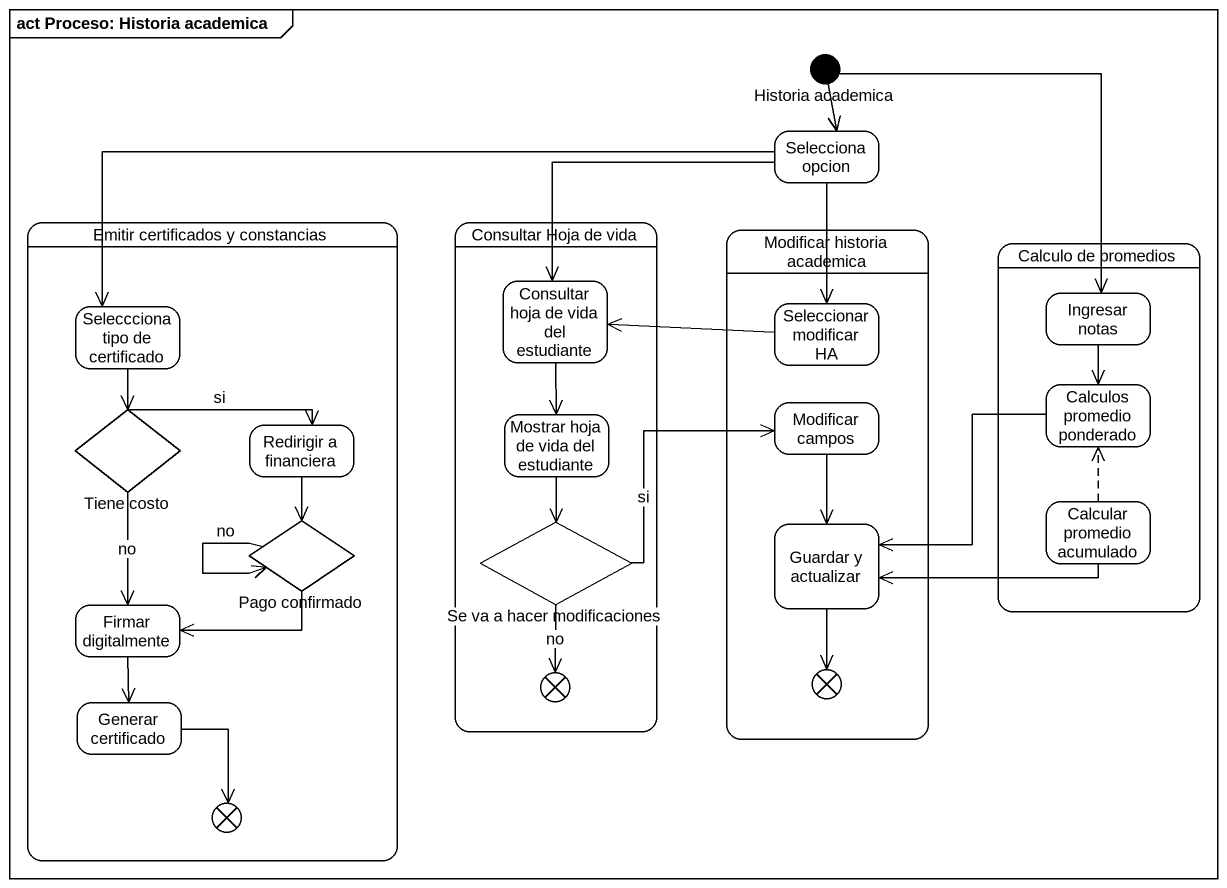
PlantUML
@startuml
mainframe act Proceso: Historia academica
hide empty description
state "Historia academica" as Historia_academica <<start>>
state "Selecciona opcion" as Selecciona_opcion
state "Emitir certificados y constancias" as Emitir_certificados_y {
  state "Seleccciona tipo de certificado" as Seleccciona_tipo_de
  state "Tiene costo" as Tiene_costo <<choice>>
  state "Redirigir a financiera" as Redirigir_a_financiera
  state "Pago confirmado" as Pago_confirmado <<choice>>
  state "Firmar digitalmente" as Firmar_digitalmente
  state "Generar certificado" as Generar_certificado
  state flowfinal3 <<end>>
}
state "Consultar Hoja de vida" as Consultar_Hoja_de_vida {
  state "Consultar hoja de vida del estudiante" as Consultar_hoja_de_vida_del
  state "Mostrar hoja de vida del estudiante" as Mostrar_hoja_de_vida_del
  state "Se va a hacer modificaciones" as Se_va_a_hacer_modificaciones <<choice>>
  state flowfinal1 <<end>>
}
state "Modificar historia academica" as Modificar_historia_academica {
  state "Seleccionar modificar HA" as Seleccionar_modificar_HA
  state "Modificar campos" as Modificar_campos
  state "Guardar y actualizar" as Guardar_y_actualizar
  state flowfinal2 <<end>>
}
state "Calculo de promedios" as Calculo_de_promedios {
  state "Ingresar notas" as Ingresar_notas
  state "Calculos promedio ponderado" as Calculos_promedio_ponderado
  state "Calcular promedio acumulado" as Calcular_promedio_acumulado
}
Historia_academica --> Selecciona_opcion
Historia_academica --> Ingresar_notas
Selecciona_opcion --> Consultar_hoja_de_vida_del
Selecciona_opcion -left-> Seleccciona_tipo_de
Selecciona_opcion --> Seleccionar_modificar_HA
Consultar_hoja_de_vida_del --> Mostrar_hoja_de_vida_del
Ingresar_notas --> Calculos_promedio_ponderado
Seleccciona_tipo_de --> Tiene_costo
Seleccionar_modificar_HA -left-> Consultar_hoja_de_vida_del
Tiene_costo -right-> Redirigir_a_financiera : si
Tiene_costo --> Firmar_digitalmente : no
Redirigir_a_financiera --> Pago_confirmado
Mostrar_hoja_de_vida_del --> Se_va_a_hacer_modificaciones
Modificar_campos --> Guardar_y_actualizar
Calculos_promedio_ponderado -left-> Guardar_y_actualizar
Calcular_promedio_acumulado -up[dashed]-> Calculos_promedio_ponderado
Calcular_promedio_acumulado -left-> Guardar_y_actualizar
Pago_confirmado --> Pago_confirmado : no
Pago_confirmado -left-> Firmar_digitalmente
Se_va_a_hacer_modificaciones -right-> Modificar_campos : si
Se_va_a_hacer_modificaciones --> flowfinal1 : no
Guardar_y_actualizar --> flowfinal2
Firmar_digitalmente --> Generar_certificado
Generar_certificado --> flowfinal3
@enduml
